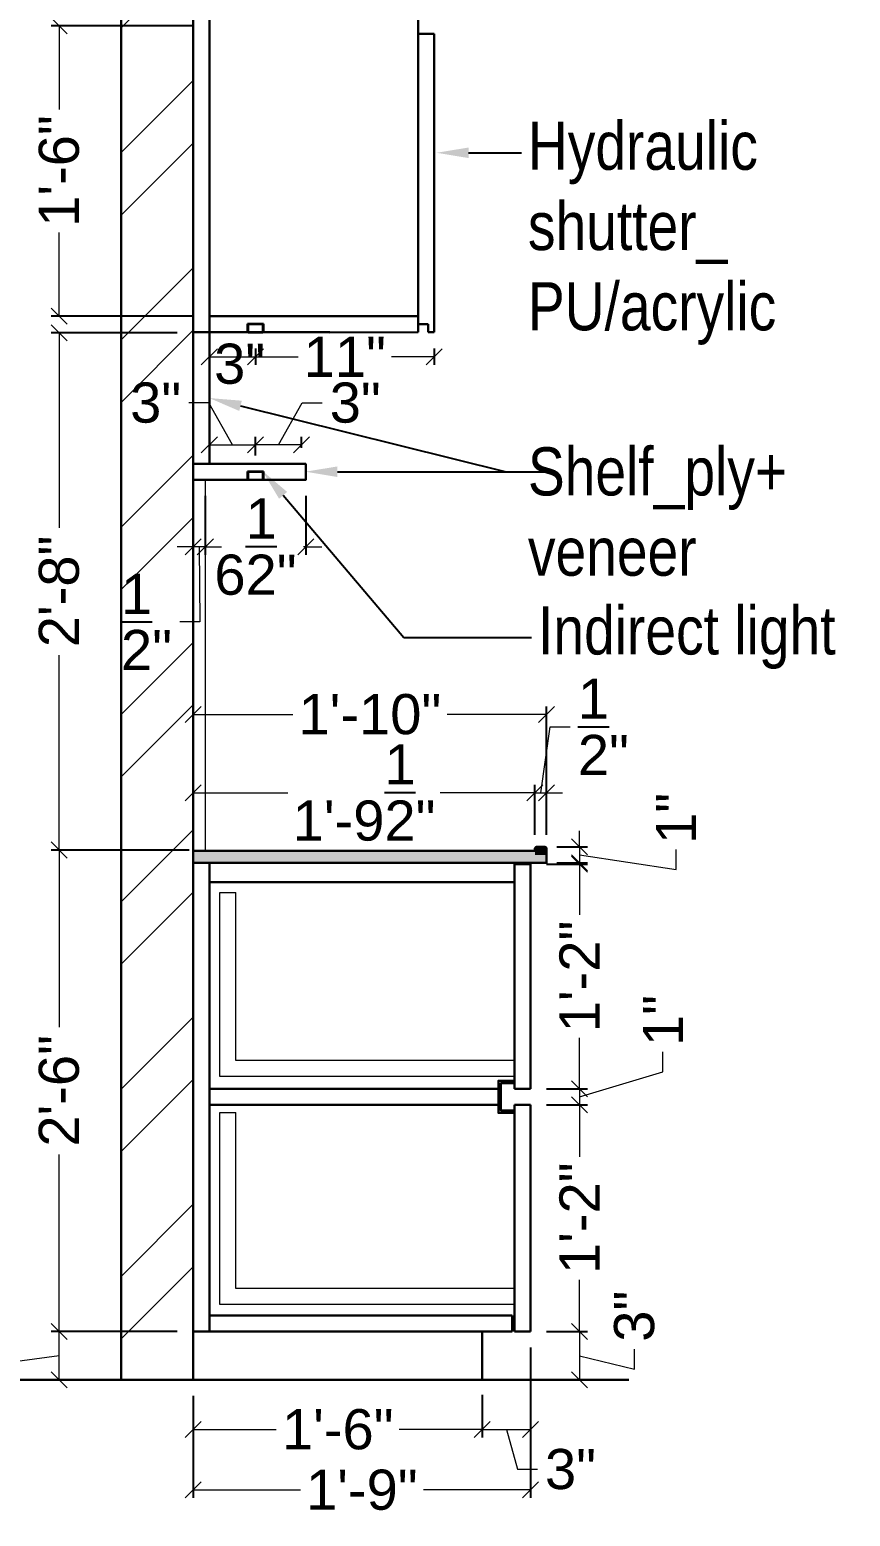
# Model space of a CAD drawing. Header units: millimetres. Extents: x 56222 to 3066687, y -650199 to -121287.
# Drawn here: x 133814.5 to 133865.6, y -184709.1 to -184616.5 of the extents above; entities that cross this region are included whole.
import ezdxf
from ezdxf import colors
from ezdxf.entities.mleader import LeaderData, LeaderLine
from ezdxf.math import Vec2, Vec3

# ---------------------------------------------------------------- set-up
doc = ezdxf.new("R2010")
doc.units = ezdxf.units.MM
doc.header["$MEASUREMENT"] = 0
doc.header["$PDMODE"] = 35
doc.linetypes.add('DASHED', pattern=[0.75, 0.5, -0.25])
doc.layers.get('Defpoints').update_dxf_attribs({"color": 220})
for name, color, linetype, lineweight in [('COLUMN', 1, 'Continuous', 30), ('dim05', 1, 'Continuous', 13), ('FURNITURE', 32, 'Continuous', 9), ('furniture dimensions', 1, 'DASHED', 0), ('hatch-wall', 8, 'Continuous', 9), ('Text', 7, 'Continuous', 15), ('wall', 7, 'Continuous', 30), ('XX~SLAB ( BEAM )~ ( DIM )', 7, 'Continuous', 9)]:
    doc.layers.add(name, color=color, linetype=linetype, lineweight=lineweight)
doc.styles.add('Arial', font='arial.ttf')
doc.styles.get("Standard").update_dxf_attribs({"font": 'arial.ttf', "height": 6})
doc.styles.add('style4', font='ARIALN.TTF')
doc.dimstyles.new('ISO-25', dxfattribs={"dimtxt": 2.5, "dimasz": 1, "dimexe": 0.5, "dimexo": 1, "dimtad": 0, "dimdec": 1, "dimlunit": 4, "dimtxsty": 'Standard', "dimblk": 'OBLIQUE', "dimcen": 2.5, "dimclrd": 1, "dimclre": 1, "dimclrt": 5, "dimadec": 0, "dimazin": 0, "dimtfac": 1, "dimtdec": 1, "dimtmove": 0, "dimatfit": 3, "dimfxl": 1, "dimlwd": -1, "dimarcsym": 0})

# ---------------------------------------------------------------- blocks, each defined once
blk = doc.blocks.new('_Oblique')
at = {"layer": 'wall', "color": 0, "lineweight": -2}
blk.add_line((-0.5, -0.5), (0.5, 0.5), dxfattribs=at)
blk = doc.blocks.new('*D308')
at = {"layer": 'Defpoints', "color": 0, "lineweight": 30, "transparency": 16777216}
for p in [(133816.337, -184697.567), (133824.694, -184697.567), (133824.694, -184700.567)]:
    blk.add_point(p, dxfattribs=at)
at = {"layer": 'dim05', "color": 1, "linetype": 'Continuous', "lineweight": -2, "transparency": 16777216}
for p, q in [((133823.694, -184697.567), (133815.837, -184697.567)), ((133823.694, -184700.567), (133815.837, -184700.567))]:
    blk.add_line(p, q, dxfattribs=at)
at = {"layer": 'dim05', "color": 1, "linetype": 'Continuous', "transparency": 16777216}
for p, q in [((133816.337, -184700.567), (133816.337, -184697.567)), ((133812.479, -184699.6), (133812.479, -184698.35)), ((133816.337, -184699.067), (133812.479, -184699.6))]:
    blk.add_line(p, q, dxfattribs=at)
at = {"layer": 'dim05', "color": 1, "transparency": 16777216}
for p, rotation in [((133816.337, -184697.567), 90), ((133816.337, -184700.567), 270)]:
    blk.add_blockref('_Oblique', p, dxfattribs=dict(at, rotation=rotation))
at = {"layer": 'dim05', "color": 5, "lineweight": 25, "transparency": 16777216, "insert": (133812.479, -184696.289), "char_height": 2.5, "attachment_point": 5, "rotation": 90, "style": 'Arial'}
blk.add_mtext('3"', dxfattribs=at)
blk = doc.blocks.new('*D309')
at = {"layer": 'Defpoints', "color": 0, "lineweight": 30, "transparency": 16777216}
for p in [(133816.337, -184667.568), (133824.694, -184667.568), (133824.694, -184697.567)]:
    blk.add_point(p, dxfattribs=at)
at = {"layer": 'dim05', "color": 1, "linetype": 'Continuous', "lineweight": -2, "transparency": 16777216}
for p, q in [((133823.694, -184667.568), (133815.837, -184667.568)), ((133823.694, -184697.567), (133815.837, -184697.567))]:
    blk.add_line(p, q, dxfattribs=at)
at = {"layer": 'dim05', "color": 1, "linetype": 'Continuous', "transparency": 16777216}
for p, q in [((133816.337, -184667.568), (133816.337, -184678.598)), ((133816.337, -184697.567), (133816.337, -184686.537))]:
    blk.add_line(p, q, dxfattribs=at)
at = {"layer": 'dim05', "color": 1, "transparency": 16777216}
for p, rotation in [((133816.337, -184667.568), 90), ((133816.337, -184697.567), 270)]:
    blk.add_blockref('_Oblique', p, dxfattribs=dict(at, rotation=rotation))
at = {"layer": 'dim05', "color": 5, "lineweight": 25, "transparency": 16777216, "insert": (133816.337, -184682.568), "char_height": 2.5, "attachment_point": 5, "rotation": 90, "style": 'Arial'}
blk.add_mtext('2\'-6"', dxfattribs=at)
blk = doc.blocks.new('*D310')
at = {"layer": 'Defpoints', "color": 0, "lineweight": 30, "transparency": 16777216}
for p in [(133816.337, -184635.349), (133824.694, -184635.349), (133825.444, -184667.568)]:
    blk.add_point(p, dxfattribs=at)
at = {"layer": 'dim05', "color": 1, "linetype": 'Continuous', "lineweight": -2, "transparency": 16777216}
for p, q in [((133823.694, -184635.349), (133815.837, -184635.349)), ((133824.444, -184667.568), (133815.837, -184667.568))]:
    blk.add_line(p, q, dxfattribs=at)
at = {"layer": 'dim05', "color": 1, "linetype": 'Continuous', "transparency": 16777216}
for p, q in [((133816.337, -184635.349), (133816.337, -184647.489)), ((133816.337, -184667.568), (133816.337, -184655.427))]:
    blk.add_line(p, q, dxfattribs=at)
at = {"layer": 'dim05', "color": 1, "transparency": 16777216}
for p, rotation in [((133816.337, -184635.349), 90), ((133816.337, -184667.568), 270)]:
    blk.add_blockref('_Oblique', p, dxfattribs=dict(at, rotation=rotation))
at = {"layer": 'dim05', "color": 5, "lineweight": 25, "transparency": 16777216, "insert": (133816.337, -184651.458), "char_height": 2.5, "attachment_point": 5, "rotation": 90, "style": 'Arial'}
blk.add_mtext('2\'-8"', dxfattribs=at)
blk = doc.blocks.new('*D311')
at = {"layer": 'Defpoints', "color": 0, "lineweight": 30, "transparency": 16777216}
for p in [(133816.337, -184616.22), (133825.694, -184616.22), (133825.694, -184634.318)]:
    blk.add_point(p, dxfattribs=at)
at = {"layer": 'dim05', "color": 1, "linetype": 'Continuous', "lineweight": -2, "transparency": 16777216}
for p, q in [((133824.694, -184616.22), (133815.837, -184616.22)), ((133824.694, -184634.318), (133815.837, -184634.318))]:
    blk.add_line(p, q, dxfattribs=at)
at = {"layer": 'dim05', "color": 1, "linetype": 'Continuous', "transparency": 16777216}
for p, q in [((133816.337, -184616.22), (133816.337, -184621.439)), ((133816.337, -184634.318), (133816.337, -184629.099))]:
    blk.add_line(p, q, dxfattribs=at)
at = {"layer": 'dim05', "color": 1, "transparency": 16777216}
for p, rotation in [((133816.337, -184616.22), 90), ((133816.337, -184634.318), 270)]:
    blk.add_blockref('_Oblique', p, dxfattribs=dict(at, rotation=rotation))
at = {"layer": 'dim05', "color": 5, "lineweight": 25, "transparency": 16777216, "insert": (133816.337, -184625.269), "char_height": 2.5, "attachment_point": 5, "rotation": 90, "style": 'Arial'}
blk.add_mtext('1\'-6"', dxfattribs=at)
blk = doc.blocks.new('*D314')
at = {"layer": 'Defpoints', "color": 0, "lineweight": 30, "transparency": 16777216}
for p in [(133824.694, -184700.567), (133842.694, -184700.514, -0.129), (133842.694, -184703.665)]:
    blk.add_point(p, dxfattribs=at)
at = {"layer": 'dim05', "color": 1, "linetype": 'Continuous', "lineweight": -2, "transparency": 16777216}
for p, q in [((133824.694, -184701.567), (133824.694, -184704.165)), ((133842.694, -184701.514), (133842.694, -184704.165))]:
    blk.add_line(p, q, dxfattribs=at)
at = {"layer": 'dim05', "color": 1, "linetype": 'Continuous', "transparency": 16777216}
for p, q in [((133824.694, -184703.665), (133829.864, -184703.665)), ((133842.694, -184703.665), (133837.525, -184703.665))]:
    blk.add_line(p, q, dxfattribs=at)
at = {"layer": 'dim05', "color": 1, "transparency": 16777216, "rotation": 180}
blk.add_blockref('_Oblique', (133824.694, -184703.665), dxfattribs=at)
at = {"layer": 'dim05', "color": 1, "transparency": 16777216}
blk.add_blockref('_Oblique', (133842.694, -184703.665), dxfattribs=at)
at = {"layer": 'dim05', "color": 5, "lineweight": 25, "transparency": 16777216, "insert": (133833.694, -184703.665), "char_height": 2.5, "attachment_point": 5, "style": 'Arial'}
blk.add_mtext('1\'-6"', dxfattribs=at)
blk = doc.blocks.new('*D315')
at = {"layer": 'Defpoints', "color": 0, "lineweight": 30, "transparency": 16777216}
for p in [(133845.694, -184697.567, -0.129), (133842.694, -184700.514, -0.129), (133845.694, -184703.665)]:
    blk.add_point(p, dxfattribs=at)
at = {"layer": 'dim05', "color": 1, "linetype": 'Continuous', "lineweight": -2, "transparency": 16777216}
for p, q in [((133845.694, -184698.567), (133845.694, -184704.165)), ((133842.694, -184701.514), (133842.694, -184704.165))]:
    blk.add_line(p, q, dxfattribs=at)
at = {"layer": 'dim05', "color": 1, "linetype": 'Continuous', "transparency": 16777216}
for p, q in [((133842.694, -184703.665), (133845.694, -184703.665)), ((133844.194, -184703.665), (133844.877, -184706.145)), ((133844.877, -184706.145), (133846.127, -184706.145))]:
    blk.add_line(p, q, dxfattribs=at)
at = {"layer": 'dim05', "color": 1, "transparency": 16777216, "rotation": 180}
blk.add_blockref('_Oblique', (133842.694, -184703.665), dxfattribs=at)
at = {"layer": 'dim05', "color": 1, "transparency": 16777216}
blk.add_blockref('_Oblique', (133845.694, -184703.665), dxfattribs=at)
at = {"layer": 'dim05', "color": 5, "lineweight": 25, "transparency": 16777216, "insert": (133848.188, -184706.145), "char_height": 2.5, "attachment_point": 5, "style": 'Arial'}
blk.add_mtext('3"', dxfattribs=at)
blk = doc.blocks.new('*D316')
at = {"layer": 'Defpoints', "color": 0, "lineweight": 30, "transparency": 16777216}
for p in [(133845.972, -184663.999), (133824.694, -184667.568), (133845.972, -184667.622, -0.129)]:
    blk.add_point(p, dxfattribs=at)
at = {"layer": 'dim05', "color": 1, "linetype": 'Continuous', "lineweight": -2, "transparency": 16777216}
for p, q in [((133824.694, -184666.568), (133824.694, -184663.499)), ((133845.972, -184666.622), (133845.972, -184663.499))]:
    blk.add_line(p, q, dxfattribs=at)
at = {"layer": 'dim05', "color": 1, "linetype": 'Continuous', "transparency": 16777216}
for p, q in [((133824.694, -184663.999), (133830.592, -184663.999)), ((133845.972, -184663.999), (133840.075, -184663.999))]:
    blk.add_line(p, q, dxfattribs=at)
at = {"layer": 'dim05', "color": 1, "transparency": 16777216, "rotation": 180}
blk.add_blockref('_Oblique', (133824.694, -184663.999), dxfattribs=at)
at = {"layer": 'dim05', "color": 1, "transparency": 16777216}
blk.add_blockref('_Oblique', (133845.972, -184663.999), dxfattribs=at)
at = {"layer": 'dim05', "color": 5, "lineweight": 25, "transparency": 16777216, "insert": (133835.333, -184663.999), "char_height": 2.5, "attachment_point": 5, "style": 'Arial'}
blk.add_mtext('1\'-9{\\H1x;\\S1/2;}"', dxfattribs=at)
blk = doc.blocks.new('*D317')
at = {"layer": 'Defpoints', "color": 0, "lineweight": 30, "transparency": 16777216}
for p in [(133846.694, -184663.999), (133845.972, -184667.622, -0.129), (133846.694, -184667.622, -0.129)]:
    blk.add_point(p, dxfattribs=at)
at = {"layer": 'dim05', "color": 1, "linetype": 'Continuous', "transparency": 16777216}
for p, q in [((133846.333, -184663.999), (133846.912, -184659.895)), ((133846.912, -184659.895), (133848.162, -184659.895)), ((133845.972, -184663.999), (133844.972, -184663.999)), ((133845.972, -184663.999), (133846.694, -184663.999)), ((133845.972, -184663.999), (133846.694, -184663.999)), ((133846.694, -184663.999), (133847.694, -184663.999))]:
    blk.add_line(p, q, dxfattribs=at)
at = {"layer": 'dim05', "color": 1, "linetype": 'Continuous', "lineweight": -2, "transparency": 16777216}
for p, q in [((133845.972, -184666.622), (133845.972, -184663.499)), ((133846.694, -184666.622), (133846.694, -184663.499))]:
    blk.add_line(p, q, dxfattribs=at)
at = {"layer": 'dim05', "color": 1, "transparency": 16777216}
blk.add_blockref('_Oblique', (133845.972, -184663.999), dxfattribs=at)
at = {"layer": 'dim05', "color": 1, "transparency": 16777216, "rotation": 180}
blk.add_blockref('_Oblique', (133846.694, -184663.999), dxfattribs=at)
at = {"layer": 'dim05', "color": 5, "lineweight": 25, "transparency": 16777216, "insert": (133850.237, -184659.895), "char_height": 2.5, "attachment_point": 5, "style": 'Arial'}
blk.add_mtext('{\\H1x;\\S1/2;}"', dxfattribs=at)
blk = doc.blocks.new('*D318')
at = {"layer": 'Defpoints', "color": 0, "lineweight": 30, "transparency": 16777216}
for p in [(133846.694, -184659.121), (133824.694, -184661.989), (133846.694, -184667.622, -0.129)]:
    blk.add_point(p, dxfattribs=at)
at = {"layer": 'dim05', "color": 1, "linetype": 'Continuous', "lineweight": -2, "transparency": 16777216}
for p, q in [((133824.694, -184660.989), (133824.694, -184658.621)), ((133846.694, -184666.622), (133846.694, -184658.621))]:
    blk.add_line(p, q, dxfattribs=at)
at = {"layer": 'dim05', "color": 1, "linetype": 'Continuous', "transparency": 16777216}
for p, q in [((133824.694, -184659.121), (133830.893, -184659.121)), ((133846.694, -184659.121), (133840.496, -184659.121))]:
    blk.add_line(p, q, dxfattribs=at)
at = {"layer": 'dim05', "color": 1, "transparency": 16777216, "rotation": 180}
blk.add_blockref('_Oblique', (133824.694, -184659.121), dxfattribs=at)
at = {"layer": 'dim05', "color": 1, "transparency": 16777216}
blk.add_blockref('_Oblique', (133846.694, -184659.121), dxfattribs=at)
at = {"layer": 'dim05', "color": 5, "lineweight": 25, "transparency": 16777216, "insert": (133835.694, -184659.121), "char_height": 2.5, "attachment_point": 5, "style": 'Arial'}
blk.add_mtext('1\'-10"', dxfattribs=at)
blk = doc.blocks.new('*D319')
at = {"layer": 'Defpoints', "color": 0, "lineweight": 30, "transparency": 16777216}
for p in [(133846.334, -184667.372, -0.129), (133846.334, -184668.372, -0.127), (133848.746, -184668.372)]:
    blk.add_point(p, dxfattribs=at)
at = {"layer": 'dim05', "color": 1, "linetype": 'Continuous', "transparency": 16777216}
for p, q in [((133848.746, -184667.372), (133848.746, -184666.372)), ((133848.746, -184667.372), (133848.746, -184668.372)), ((133848.746, -184667.372), (133848.746, -184668.372)), ((133848.746, -184667.872), (133854.763, -184668.791)), ((133854.763, -184668.791), (133854.763, -184667.541)), ((133848.746, -184668.372), (133848.746, -184669.372))]:
    blk.add_line(p, q, dxfattribs=at)
at = {"layer": 'dim05', "color": 1, "linetype": 'Continuous', "lineweight": -2, "transparency": 16777216}
for p, q in [((133847.334, -184667.372), (133849.246, -184667.372)), ((133847.334, -184668.372), (133849.246, -184668.372))]:
    blk.add_line(p, q, dxfattribs=at)
at = {"layer": 'dim05', "color": 1, "transparency": 16777216}
for p, rotation in [((133848.746, -184667.372), 270), ((133848.746, -184668.372), 90)]:
    blk.add_blockref('_Oblique', p, dxfattribs=dict(at, rotation=rotation))
at = {"layer": 'dim05', "color": 5, "lineweight": 25, "transparency": 16777216, "insert": (133854.763, -184665.597), "char_height": 2.5, "attachment_point": 5, "rotation": 90, "style": 'Arial'}
blk.add_mtext('1"', dxfattribs=at)
blk = doc.blocks.new('*D320')
at = {"layer": 'Defpoints', "color": 0, "lineweight": 30, "transparency": 16777216}
for p in [(133845.694, -184668.441, -0.129), (133845.694, -184682.443), (133848.746, -184682.443)]:
    blk.add_point(p, dxfattribs=at)
at = {"layer": 'dim05', "color": 1, "linetype": 'Continuous', "lineweight": -2, "transparency": 16777216}
for p, q in [((133846.694, -184668.441), (133849.246, -184668.441)), ((133846.694, -184682.443), (133849.246, -184682.443))]:
    blk.add_line(p, q, dxfattribs=at)
at = {"layer": 'dim05', "color": 1, "linetype": 'Continuous', "transparency": 16777216}
for p, q in [((133848.746, -184668.441), (133848.746, -184671.612)), ((133848.746, -184682.443), (133848.746, -184679.272))]:
    blk.add_line(p, q, dxfattribs=at)
at = {"layer": 'dim05', "color": 1, "transparency": 16777216}
for p, rotation in [((133848.746, -184668.441), 90), ((133848.746, -184682.443), 270)]:
    blk.add_blockref('_Oblique', p, dxfattribs=dict(at, rotation=rotation))
at = {"layer": 'dim05', "color": 5, "lineweight": 25, "transparency": 16777216, "insert": (133848.746, -184675.442), "char_height": 2.5, "attachment_point": 5, "rotation": 90, "style": 'Arial'}
blk.add_mtext('1\'-2"', dxfattribs=at)
blk = doc.blocks.new('*D321')
at = {"layer": 'Defpoints', "color": 0, "lineweight": 30, "transparency": 16777216}
for p in [(133845.694, -184682.443), (133845.694, -184683.443), (133848.746, -184683.443)]:
    blk.add_point(p, dxfattribs=at)
at = {"layer": 'dim05', "color": 1, "linetype": 'Continuous', "transparency": 16777216}
for p, q in [((133853.948, -184681.382), (133853.948, -184680.132)), ((133848.746, -184682.943), (133853.948, -184681.382)), ((133848.746, -184682.443), (133848.746, -184681.443)), ((133848.746, -184682.443), (133848.746, -184683.443)), ((133848.746, -184682.443), (133848.746, -184683.443)), ((133848.746, -184683.443), (133848.746, -184684.443))]:
    blk.add_line(p, q, dxfattribs=at)
at = {"layer": 'dim05', "color": 1, "linetype": 'Continuous', "lineweight": -2, "transparency": 16777216}
for p, q in [((133846.694, -184682.443), (133849.246, -184682.443)), ((133846.694, -184683.443), (133849.246, -184683.443))]:
    blk.add_line(p, q, dxfattribs=at)
at = {"layer": 'dim05', "color": 1, "transparency": 16777216}
for p, rotation in [((133848.746, -184682.443), 270), ((133848.746, -184683.443), 90)]:
    blk.add_blockref('_Oblique', p, dxfattribs=dict(at, rotation=rotation))
at = {"layer": 'dim05', "color": 5, "lineweight": 25, "transparency": 16777216, "insert": (133853.948, -184678.188), "char_height": 2.5, "attachment_point": 5, "rotation": 90, "style": 'Arial'}
blk.add_mtext('1"', dxfattribs=at)
blk = doc.blocks.new('*D322')
at = {"layer": 'Defpoints', "color": 0, "lineweight": 30, "transparency": 16777216}
for p in [(133845.694, -184683.443), (133845.694, -184697.567, -0.129), (133848.746, -184697.567)]:
    blk.add_point(p, dxfattribs=at)
at = {"layer": 'dim05', "color": 1, "linetype": 'Continuous', "lineweight": -2, "transparency": 16777216}
for p, q in [((133846.694, -184683.443), (133849.246, -184683.443)), ((133846.694, -184697.567), (133849.246, -184697.567))]:
    blk.add_line(p, q, dxfattribs=at)
at = {"layer": 'dim05', "color": 1, "linetype": 'Continuous', "transparency": 16777216}
for p, q in [((133848.746, -184683.443), (133848.746, -184686.675)), ((133848.746, -184697.567), (133848.746, -184694.335))]:
    blk.add_line(p, q, dxfattribs=at)
at = {"layer": 'dim05', "color": 1, "transparency": 16777216}
for p, rotation in [((133848.746, -184683.443), 90), ((133848.746, -184697.567), 270)]:
    blk.add_blockref('_Oblique', p, dxfattribs=dict(at, rotation=rotation))
at = {"layer": 'dim05', "color": 5, "lineweight": 25, "transparency": 16777216, "insert": (133848.746, -184690.505), "char_height": 2.5, "attachment_point": 5, "rotation": 90, "style": 'Arial'}
blk.add_mtext('1\'-2"', dxfattribs=at)
blk = doc.blocks.new('*D323')
at = {"layer": 'Defpoints', "color": 0, "lineweight": 30, "transparency": 16777216}
for p in [(133845.694, -184697.567, -0.129), (133845.694, -184700.567), (133848.746, -184700.567)]:
    blk.add_point(p, dxfattribs=at)
at = {"layer": 'dim05', "color": 1, "linetype": 'Continuous', "lineweight": -2, "transparency": 16777216}
for p, q in [((133846.694, -184697.567), (133849.246, -184697.567)), ((133846.694, -184700.567), (133849.246, -184700.567))]:
    blk.add_line(p, q, dxfattribs=at)
at = {"layer": 'dim05', "color": 1, "linetype": 'Continuous', "transparency": 16777216}
for p, q in [((133848.746, -184697.567), (133848.746, -184700.567)), ((133852.165, -184699.916), (133852.165, -184698.666)), ((133848.746, -184699.067), (133852.165, -184699.916))]:
    blk.add_line(p, q, dxfattribs=at)
at = {"layer": 'dim05', "color": 1, "transparency": 16777216}
for p, rotation in [((133848.746, -184697.567), 90), ((133848.746, -184700.567), 270)]:
    blk.add_blockref('_Oblique', p, dxfattribs=dict(at, rotation=rotation))
at = {"layer": 'dim05', "color": 5, "lineweight": 25, "transparency": 16777216, "insert": (133852.165, -184696.606), "char_height": 2.5, "attachment_point": 5, "rotation": 90, "style": 'Arial'}
blk.add_mtext('3"', dxfattribs=at)
blk = doc.blocks.new('*D331')
at = {"layer": 'Defpoints', "color": 0, "lineweight": 30, "transparency": 16777216}
for p in [(133825.444, -184644.513), (133831.696, -184644.513), (133831.696, -184648.684)]:
    blk.add_point(p, dxfattribs=at)
at = {"layer": 'dim05', "color": 1, "linetype": 'Continuous', "lineweight": -2, "transparency": 16777216}
for p, q in [((133825.444, -184645.513), (133825.444, -184649.184)), ((133831.696, -184645.513), (133831.696, -184649.184))]:
    blk.add_line(p, q, dxfattribs=at)
at = {"layer": 'dim05', "color": 1, "linetype": 'Continuous', "transparency": 16777216}
for p, q in [((133825.444, -184648.684), (133824.444, -184648.684)), ((133825.444, -184648.684), (133825.59, -184648.684)), ((133831.696, -184648.684), (133831.55, -184648.684)), ((133831.696, -184648.684), (133832.696, -184648.684))]:
    blk.add_line(p, q, dxfattribs=at)
at = {"layer": 'dim05', "color": 1, "transparency": 16777216}
blk.add_blockref('_Oblique', (133825.444, -184648.684), dxfattribs=at)
at = {"layer": 'dim05', "color": 1, "transparency": 16777216, "rotation": 180}
blk.add_blockref('_Oblique', (133831.696, -184648.684), dxfattribs=at)
at = {"layer": 'dim05', "color": 5, "lineweight": 25, "transparency": 16777216, "insert": (133828.57, -184648.684), "char_height": 2.5, "attachment_point": 5, "style": 'Arial'}
blk.add_mtext('6{\\H1x;\\S1/2;}"', dxfattribs=at)
blk = doc.blocks.new('*D332')
at = {"layer": 'Defpoints', "color": 0, "lineweight": 30, "transparency": 16777216}
for p in [(133824.694, -184644.513), (133825.444, -184644.513), (133824.694, -184648.684)]:
    blk.add_point(p, dxfattribs=at)
at = {"layer": 'dim05', "color": 1, "linetype": 'Continuous', "lineweight": -2, "transparency": 16777216}
for p, q in [((133824.694, -184645.513), (133824.694, -184649.184)), ((133825.444, -184645.513), (133825.444, -184649.184))]:
    blk.add_line(p, q, dxfattribs=at)
at = {"layer": 'dim05', "color": 1, "linetype": 'Continuous', "transparency": 16777216}
for p, q in [((133824.694, -184648.684), (133823.694, -184648.684)), ((133825.444, -184648.684), (133824.694, -184648.684)), ((133825.444, -184648.684), (133824.694, -184648.684)), ((133825.069, -184648.684), (133825.107, -184653.357)), ((133825.444, -184648.684), (133826.444, -184648.684)), ((133825.107, -184653.357), (133823.857, -184653.357))]:
    blk.add_line(p, q, dxfattribs=at)
at = {"layer": 'dim05', "color": 1, "transparency": 16777216}
blk.add_blockref('_Oblique', (133824.694, -184648.684), dxfattribs=at)
at = {"layer": 'dim05', "color": 1, "transparency": 16777216, "rotation": 180}
blk.add_blockref('_Oblique', (133825.444, -184648.684), dxfattribs=at)
at = {"layer": 'dim05', "color": 5, "lineweight": 25, "transparency": 16777216, "insert": (133821.782, -184653.357), "char_height": 2.5, "attachment_point": 5, "style": 'Arial'}
blk.add_mtext('{\\H1x;\\S1/2;}"', dxfattribs=at)
blk = doc.blocks.new('*D333')
at = {"layer": 'Defpoints', "color": 0, "lineweight": 30, "transparency": 16777216}
for p in [(133828.567, -184642.323), (133825.694, -184643.513), (133828.567, -184643.984)]:
    blk.add_point(p, dxfattribs=at)
at = {"layer": 'dim05', "color": 1, "linetype": 'Continuous', "transparency": 16777216}
for p, q in [((133825.664, -184639.713), (133824.414, -184639.713)), ((133827.131, -184642.323), (133825.664, -184639.713)), ((133825.694, -184642.323), (133828.567, -184642.323))]:
    blk.add_line(p, q, dxfattribs=at)
at = {"layer": 'dim05', "color": 1, "linetype": 'Continuous', "lineweight": -2, "transparency": 16777216}
for p, q in [((133825.694, -184642.513), (133825.694, -184641.823)), ((133828.567, -184642.984), (133828.567, -184641.823))]:
    blk.add_line(p, q, dxfattribs=at)
at = {"layer": 'dim05', "color": 1, "transparency": 16777216, "rotation": 180}
blk.add_blockref('_Oblique', (133825.694, -184642.323), dxfattribs=at)
at = {"layer": 'dim05', "color": 1, "transparency": 16777216}
blk.add_blockref('_Oblique', (133828.567, -184642.323), dxfattribs=at)
at = {"layer": 'dim05', "color": 5, "lineweight": 25, "transparency": 16777216, "insert": (133822.353, -184639.713), "char_height": 2.5, "attachment_point": 5, "style": 'Arial'}
blk.add_mtext('3"', dxfattribs=at)
blk = doc.blocks.new('*D334')
at = {"layer": 'Defpoints', "color": 0, "lineweight": 30, "transparency": 16777216}
for p in [(133828.567, -184642.323), (133828.567, -184643.984), (133831.44, -184643.513)]:
    blk.add_point(p, dxfattribs=at)
at = {"layer": 'dim05', "color": 1, "linetype": 'Continuous', "transparency": 16777216}
for p, q in [((133830.003, -184642.323), (133831.47, -184639.713)), ((133831.47, -184639.713), (133832.72, -184639.713)), ((133831.44, -184642.323), (133828.567, -184642.323))]:
    blk.add_line(p, q, dxfattribs=at)
at = {"layer": 'dim05', "color": 1, "linetype": 'Continuous', "lineweight": -2, "transparency": 16777216}
for p, q in [((133828.567, -184642.984), (133828.567, -184641.823)), ((133831.44, -184642.513), (133831.44, -184641.823))]:
    blk.add_line(p, q, dxfattribs=at)
at = {"layer": 'dim05', "color": 1, "transparency": 16777216, "rotation": 180}
blk.add_blockref('_Oblique', (133828.567, -184642.323), dxfattribs=at)
at = {"layer": 'dim05', "color": 1, "transparency": 16777216}
blk.add_blockref('_Oblique', (133831.44, -184642.323), dxfattribs=at)
at = {"layer": 'dim05', "color": 5, "lineweight": 25, "transparency": 16777216, "insert": (133834.781, -184639.713), "char_height": 2.5, "attachment_point": 5, "style": 'Arial'}
blk.add_mtext('3"', dxfattribs=at)
blk = doc.blocks.new('*D340')
at = {"layer": 'Defpoints', "color": 0, "lineweight": 30, "transparency": 16777216}
for p in [(133845.694, -184697.567, -0.129), (133824.694, -184700.567), (133845.694, -184707.43)]:
    blk.add_point(p, dxfattribs=at)
at = {"layer": 'dim05', "color": 1, "linetype": 'Continuous', "lineweight": -2, "transparency": 16777216}
for p, q in [((133845.694, -184698.567), (133845.694, -184707.93)), ((133824.694, -184701.567), (133824.694, -184707.93))]:
    blk.add_line(p, q, dxfattribs=at)
at = {"layer": 'dim05', "color": 1, "linetype": 'Continuous', "transparency": 16777216}
for p, q in [((133824.694, -184707.43), (133831.364, -184707.43)), ((133845.694, -184707.43), (133839.025, -184707.43))]:
    blk.add_line(p, q, dxfattribs=at)
at = {"layer": 'dim05', "color": 1, "transparency": 16777216, "rotation": 180}
blk.add_blockref('_Oblique', (133824.694, -184707.43), dxfattribs=at)
at = {"layer": 'dim05', "color": 1, "transparency": 16777216}
blk.add_blockref('_Oblique', (133845.694, -184707.43), dxfattribs=at)
at = {"layer": 'dim05', "color": 5, "lineweight": 25, "transparency": 16777216, "insert": (133835.194, -184707.43), "char_height": 2.5, "attachment_point": 5, "style": 'Arial'}
blk.add_mtext('1\'-9"', dxfattribs=at)
blk = doc.blocks.new('*D362')
at = {"layer": 'Defpoints', "color": 0, "lineweight": 30, "transparency": 16777216}
for p in [(133825.694, -184635.318), (133828.57, -184635.32), (133828.57, -184636.842)]:
    blk.add_point(p, dxfattribs=at)
at = {"layer": 'dim05', "color": 1, "linetype": 'Continuous', "lineweight": -2, "transparency": 16777216}
for p, q in [((133825.694, -184636.318), (133825.694, -184637.342)), ((133828.57, -184636.32), (133828.57, -184637.342))]:
    blk.add_line(p, q, dxfattribs=at)
at = {"layer": 'dim05', "color": 1, "linetype": 'Continuous', "transparency": 16777216}
blk.add_line((133825.694, -184636.842), (133828.57, -184636.842), dxfattribs=at)
at = {"layer": 'dim05', "color": 1, "transparency": 16777216, "rotation": 180}
blk.add_blockref('_Oblique', (133825.694, -184636.842), dxfattribs=at)
at = {"layer": 'dim05', "color": 1, "transparency": 16777216}
blk.add_blockref('_Oblique', (133828.57, -184636.842), dxfattribs=at)
at = {"layer": 'dim05', "color": 5, "lineweight": 25, "transparency": 16777216, "insert": (133827.583, -184637.291), "char_height": 2.5, "attachment_point": 5, "style": 'Arial'}
blk.add_mtext('3"', dxfattribs=at)
blk = doc.blocks.new('*D363')
at = {"layer": 'Defpoints', "color": 0, "lineweight": 30, "transparency": 16777216}
for p in [(133828.57, -184635.32), (133839.694, -184635.32), (133839.694, -184636.842)]:
    blk.add_point(p, dxfattribs=at)
at = {"layer": 'dim05', "color": 1, "linetype": 'Continuous', "lineweight": -2, "transparency": 16777216}
for p, q in [((133828.57, -184636.32), (133828.57, -184637.342)), ((133839.694, -184636.32), (133839.694, -184637.342))]:
    blk.add_line(p, q, dxfattribs=at)
at = {"layer": 'dim05', "color": 1, "linetype": 'Continuous', "transparency": 16777216}
for p, q in [((133828.57, -184636.842), (133831.217, -184636.842)), ((133839.694, -184636.842), (133837.047, -184636.842))]:
    blk.add_line(p, q, dxfattribs=at)
at = {"layer": 'dim05', "color": 1, "transparency": 16777216, "rotation": 180}
blk.add_blockref('_Oblique', (133828.57, -184636.842), dxfattribs=at)
at = {"layer": 'dim05', "color": 1, "transparency": 16777216}
blk.add_blockref('_Oblique', (133839.694, -184636.842), dxfattribs=at)
at = {"layer": 'dim05', "color": 5, "lineweight": 25, "transparency": 16777216, "insert": (133834.132, -184636.842), "char_height": 2.5, "attachment_point": 5, "style": 'Arial'}
blk.add_mtext('11"', dxfattribs=at)

msp = doc.modelspace()

# ---------------------------------------------------------------- hatches: boundary and pattern name
at = {"layer": 'furniture dimensions', "lineweight": 30, "true_color": 0x939598}
h = msp.add_hatch(color=252, dxfattribs=at)
h.dxf.hatch_style = 1
h.paths.add_polyline_path([(133846.694, -184667.472, 0.416383), (133846.594, -184667.372), (133846.072, -184667.372, 0.413345), (133845.972, -184667.472), (133845.972, -184667.873), (133846.694, -184667.873)])
at = {"layer": 'furniture dimensions', "true_color": 0x939598}
h = msp.add_hatch(color=252, dxfattribs=at)
h.dxf.hatch_style = 1
h.paths.add_polyline_path([(133824.694, -184668.372), (133824.694, -184667.622), (133846.694, -184667.622), (133846.694, -184668.372)])
at = {"layer": 'hatch-wall'}
h = msp.add_hatch(dxfattribs=at)
h.set_pattern_fill('ANSI32', color=256, scale=22)
h.set_pattern_definition([(45, (5585.9585, -201517.69), (-5.83363094, 5.83363094), []), (45, (5589.848, -201517.69), (-5.83363094, 5.83363094), [])])
h.paths.add_polyline_path([(133824.688, -184576.567), (133820.201, -184576.567), (133820.207, -184700.567), (133824.694, -184700.567)])

# ---------------------------------------------------------------- linework, layer by layer
at = {"layer": 'COLUMN'}
msp.add_line((133810.903, -184700.567), (133851.825, -184700.567), dxfattribs=at)
at = {"layer": 'FURNITURE', "lineweight": 30}
for p, q in [((133838.694, -184582.567), (133838.694, -184635.318)), ((133825.694, -184583.567), (133825.694, -184635.318)), ((133839.694, -184616.72), (133838.694, -184616.72)), ((133839.694, -184635.318), (133839.694, -184616.72)), ((133838.694, -184634.318), (133825.694, -184634.318)), ((133829.067, -184634.789), (133828.067, -184634.789)), ((133828.067, -184634.789), (133828.067, -184635.289)), ((133829.067, -184634.789), (133829.067, -184635.289)), ((133838.694, -184634.818), (133839.314, -184634.818)), ((133839.314, -184635.318), (133839.314, -184634.818)), ((133833.194, -184635.318), (133824.694, -184635.318)), ((133838.694, -184635.318), (133833.148, -184635.333)), ((133838.694, -184635.318), (133838.694, -184635.318)), ((133838.694, -184635.318), (133838.694, -184635.318)), ((133839.694, -184635.318), (133839.314, -184635.318)), ((133829.067, -184643.984), (133828.067, -184643.984)), ((133828.067, -184643.984), (133828.067, -184644.484)), ((133829.067, -184643.984), (133829.067, -184644.484)), ((133824.694, -184667.568), (133824.694, -184700.514)), ((133845.972, -184667.622, -0.129), (133824.694, -184667.622)), ((133846.694, -184667.622, -0.129), (133846.694, -184668.121, -0.129)), ((133846.694, -184668.372, -0.129), (133824.694, -184668.372)), ((133846.694, -184668.372, -0.129), (133824.694, -184668.372)), ((133825.694, -184697.567), (133825.694, -184668.372)), ((133844.694, -184668.441, -0.141), (133844.694, -184682.443)), ((133844.694, -184668.441, -0.129), (133845.694, -184668.441, -0.129)), ((133845.694, -184668.441, -0.141), (133845.694, -184682.443)), ((133825.694, -184669.567), (133844.694, -184669.567, -0.137)), ((133843.694, -184682.443), (133825.694, -184682.443, 0.129)), ((133845.694, -184682.443), (133844.694, -184682.443)), ((133843.694, -184683.443), (133825.694, -184683.443, 0.129)), ((133844.694, -184683.443), (133844.694, -184697.567, -0.129)), ((133844.694, -184684.573), (133844.694, -184683.443)), ((133845.694, -184683.443), (133844.694, -184683.443)), ((133845.694, -184683.443), (133845.694, -184697.567, -0.129)), ((133844.555, -184696.567, -0.129), (133825.694, -184696.567)), ((133844.555, -184696.567, -0.129), (133844.555, -184697.567, -0.129)), ((133824.694, -184697.567), (133844.555, -184697.567, -0.129)), ((133842.694, -184697.567, -0.129), (133842.694, -184700.567, -0.129)), ((133844.694, -184697.567, -0.129), (133845.694, -184697.567, -0.129)), ((133842.694, -184700.567, -0.129), (133824.694, -184700.567))]:
    msp.add_line(p, q, dxfattribs=at)
at = {"layer": 'FURNITURE', "lineweight": 30, "ltscale": 0.4}
msp.add_line((133846.072, -184667.372, -0.129), (133846.595, -184667.372, -0.129), dxfattribs=at)
at = {"layer": 'FURNITURE', "linetype": 'ByBlock', "lineweight": 30}
msp.add_line((133846.694, -184668.372, -0.129), (133846.694, -184667.621, -0.129), dxfattribs=at)
at = {"layer": 'FURNITURE'}
for p, q in [((133826.34, -184670.213), (133827.34, -184670.213)), ((133826.34, -184681.68, 0.129), (133826.34, -184670.213)), ((133827.34, -184680.68, 0.129), (133827.34, -184670.213)), ((133844.694, -184680.68), (133827.34, -184680.68, 0.129)), ((133844.694, -184681.68), (133826.34, -184681.68, 0.129)), ((133826.34, -184683.914, 0.129), (133827.34, -184683.914, 0.129)), ((133826.34, -184695.872), (133826.34, -184683.914, 0.129)), ((133827.34, -184694.872), (133827.34, -184683.914, 0.129)), ((133844.694, -184694.872, -0.129), (133827.34, -184694.872)), ((133844.694, -184695.872, -0.129), (133826.34, -184695.872))]:
    msp.add_line(p, q, dxfattribs=at)
at = {"layer": 'FURNITURE', "lineweight": 30}
for points in [[(133824.694, -184582.567), (133824.694, -184635.318)], [(133844.694, -184683.793), (133844.694, -184683.943), (133843.694, -184683.943), (133843.694, -184681.943), (133844.694, -184681.943), (133844.694, -184682.093)], [(133844.694, -184683.793), (133843.844, -184683.793), (133843.844, -184682.093), (133844.694, -184682.093)]]:
    msp.add_lwpolyline(points, dxfattribs=at)
at = {"layer": 'FURNITURE', "color": 3, "lineweight": 30}
for points in [[(133829.023, -184634.819), (133828.117, -184634.819), (133828.117, -184635.32), (133829.023, -184635.32)], [(133829.023, -184644.014), (133828.117, -184644.014), (133828.117, -184644.515), (133829.023, -184644.515)]]:
    msp.add_lwpolyline(points, close=True, dxfattribs=at)
at = {"layer": 'FURNITURE', "lineweight": 30}
for points in [[(133824.694, -184635.318), (133824.694, -184643.513), (133825.694, -184643.513), (133825.694, -184635.318)], [(133824.694, -184644.513), (133831.696, -184644.517), (133831.696, -184643.517), (133824.694, -184643.513)]]:
    msp.add_lwpolyline(points, close=True, dxfattribs=at)
at = {"layer": 'FURNITURE', "lineweight": 30, "ltscale": 0.4, "elevation": -0.129}
msp.add_lwpolyline([(133845.972, -184667.622), (133845.972, -184667.472, -0.414214), (133846.072, -184667.372), (133846.594, -184667.372, -0.414214), (133846.694, -184667.472), (133846.694, -184668.372), (133844.745, -184668.372)], format="xyb", dxfattribs=at)
at = {"layer": 'XX~SLAB ( BEAM )~ ( DIM )', "color": 242, "lineweight": 15, "true_color": 0xcd2027}
msp.add_line((133825.444, -184644.513), (133825.444, -184667.568), dxfattribs=at)
at = {"layer": 'XX~SLAB ( BEAM )~ ( DIM )', "lineweight": 30}
msp.add_lwpolyline([(133824.694, -184700.567), (133820.194, -184700.567), (133820.194, -184576.567), (133824.694, -184576.567)], close=True, dxfattribs=at)

# ---------------------------------------------------------------- dimensions: what is measured, and where the dimension line sits
at = {"layer": 'dim05', "color": 27, "lineweight": 25, "true_color": 0x7d5120}
for base, p1, p2, override, picture, middle in [((133816.337, -184616.22), (133825.694, -184634.318), (133825.694, -184616.22), {"dimtxsty": 'Arial'}, '*D311', (133816.337, -184625.269)), ((133816.337, -184635.349), (133825.444, -184667.568), (133824.694, -184635.349), {"dimtxsty": 'Arial'}, '*D310', (133816.337, -184651.458)), ((133816.337, -184667.568), (133824.694, -184697.567), (133824.694, -184667.568), {"dimtxsty": 'Arial'}, '*D309', (133816.337, -184682.568)), ((133848.746, -184682.443), (133845.694, -184668.441, -0.129), (133845.694, -184682.443), {"dimtxsty": 'Arial', "dimtmove": 1}, '*D320', (133848.746, -184675.442)), ((133848.746, -184683.443), (133845.694, -184682.443), (133845.694, -184683.443), {"dimtxsty": 'Arial', "dimtmove": 1}, '*D321', (133853.948, -184679.507)), ((133848.746, -184697.567), (133845.694, -184683.443), (133845.694, -184697.567, -0.129), {"dimtxsty": 'Arial', "dimtmove": 1}, '*D322', (133848.746, -184690.505))]:
    dim = msp.add_linear_dim(base=base, p1=p1, p2=p2, angle=90, dimstyle='ISO-25', override=override, dxfattribs=at)
    dim.commit()
    dim.dimension.update_dxf_attribs({"geometry": picture, "text_midpoint": middle})
for base, p1, p2, picture, middle in [((133828.57, -184636.842), (133825.694, -184635.318), (133828.57, -184635.32), '*D362', (133827.583, -184637.291)), ((133828.567, -184642.323), (133825.694, -184643.513), (133828.567, -184643.984), '*D333', (133823.789, -184639.713)), ((133824.694411026, -184648.68385581), (133825.444411025, -184644.513232894), (133824.694411026, -184644.513232894), '*D332', (133823.231635893, -184653.357126593)), ((133846.694, -184663.999), (133845.972, -184667.622, -0.129), (133846.694, -184667.622, -0.129), '*D317', (133848.787, -184659.895)), ((133845.694, -184703.665), (133842.694, -184700.514, -0.129), (133845.694, -184697.567, -0.129), '*D315', (133846.752, -184706.145))]:
    dim = msp.add_linear_dim(base=base, p1=p1, p2=p2, dimstyle='ISO-25', override={"dimtxsty": 'Arial', "dimtmove": 1}, dxfattribs=at)
    dim.commit()
    dim.dimension.update_dxf_attribs({"geometry": picture, "text_midpoint": middle, "dimtype": 160})
for base, p1, p2, override, picture, middle in [((133839.694, -184636.842), (133828.57, -184635.32), (133839.694, -184635.32), {"dimtxsty": 'Arial', "dimtmove": 1}, '*D363', (133834.132, -184636.842)), ((133831.696, -184648.684), (133825.444, -184644.513), (133831.696, -184644.513), {"dimtxsty": 'Arial'}, '*D331', (133828.57, -184648.684)), ((133846.694, -184659.121), (133824.694, -184661.989), (133846.694, -184667.622, -0.129), {"dimtxsty": 'Arial'}, '*D318', (133835.694, -184659.121)), ((133845.972, -184663.999), (133824.694, -184667.568), (133845.972, -184667.622, -0.129), {"dimtxsty": 'Arial'}, '*D316', (133835.333, -184663.999)), ((133845.694, -184707.43), (133824.694, -184700.567), (133845.694, -184697.567, -0.129), {"dimtxsty": 'Arial'}, '*D340', (133835.194, -184707.43)), ((133842.694, -184703.665), (133824.694, -184700.567), (133842.694, -184700.514, -0.129), {"dimtxsty": 'Arial'}, '*D314', (133833.694, -184703.665))]:
    dim = msp.add_linear_dim(base=base, p1=p1, p2=p2, dimstyle='ISO-25', override=override, dxfattribs=at)
    dim.commit()
    dim.dimension.update_dxf_attribs({"geometry": picture, "text_midpoint": middle})
for base, p1, p2, angle, picture, middle in [((133828.567, -184642.323), (133831.44, -184643.513), (133828.567, -184643.984), 180, '*D334', (133833.345, -184639.713)), ((133848.746, -184668.372), (133846.334, -184667.372, -0.129), (133846.334, -184668.372, -0.127), 90, '*D319', (133854.763, -184666.916)), ((133816.337, -184697.567), (133824.694, -184700.567), (133824.694, -184697.567), 90, '*D308', (133812.479, -184697.725)), ((133848.746, -184700.567), (133845.694, -184697.567, -0.129), (133845.694, -184700.567), 90, '*D323', (133852.165, -184698.041))]:
    dim = msp.add_linear_dim(base=base, p1=p1, p2=p2, angle=angle, dimstyle='ISO-25', override={"dimtxsty": 'Arial', "dimtmove": 1}, dxfattribs=at)
    dim.commit()
    dim.dimension.update_dxf_attribs({"geometry": picture, "text_midpoint": middle, "dimtype": 160})

# ---------------------------------------------------------------- leaders
at = {"layer": 'Text', "color": 1, "lineweight": 0, "ltscale": 20}
ml = msp.add_multileader_mtext('Standard', dxfattribs=at)
ml.set_content('Hydraulic \\Pshutter_\\PPU/acrylic', color=1, style='style4')
ml.set_leader_properties()
ml.build(insert=Vec2(0, 0))
ml.multileader.update_dxf_attribs({"dogleg_length": 2.025, "arrow_head_size": 2})
ctx = ml.context
ctx.base_point, ctx.char_height, ctx.arrow_head_size, ctx.landing_gap_size, ctx.plane_origin = Vec3(133845.136, -184624.135), 3, 2, 0.4, Vec3(133776.509, -184624.135)
notes = []
notes.append((ctx, [(0, (1, 1, 0), (133844.174, -184624.135), (1, 0), 0.962, [(0, [(133839.841, -184624.135)], 0, [])])]))
ctx.mtext.insert = Vec3(133845.536, -184622.194)
ml = msp.add_multileader_mtext('Standard', dxfattribs=at)
ml.set_content('', color=1, style='style4')
ml.set_leader_properties()
ml.build(insert=Vec2(0, 0))
ml.multileader.update_dxf_attribs({"dogleg_length": 0.962, "arrow_head_size": 2})
ctx = ml.context
ctx.base_point, ctx.char_height, ctx.arrow_head_size, ctx.landing_gap_size, ctx.plane_origin = Vec3(133846.831, -184644.006), 3, 2, 0.4, Vec3(133825.623, -184636.481)
notes.append((ctx, [(0, (1, 1, 0), (133844.174, -184644.006), (1, 0), 2.657, [(0, [(133825.694, -184639.415)], 0, [])])]))
ctx.mtext.insert = Vec3(133847.231, -184642.506)
ml = msp.add_multileader_mtext('Standard', dxfattribs=at)
ml.set_content('Shelf_ply+\\Pveneer', color=1, style='style4')
ml.set_leader_properties()
ml.build(insert=Vec2(0, 0))
ml.multileader.update_dxf_attribs({"dogleg_length": 2.025, "arrow_head_size": 2})
ctx = ml.context
ctx.base_point, ctx.char_height, ctx.arrow_head_size, ctx.landing_gap_size, ctx.plane_origin = Vec3(133845.136, -184644.006), 3, 2, 0.4, Vec3(133776.509, -184644.006)
notes.append((ctx, [(0, (1, 1, 0), (133844.174, -184644.006), (1, 0), 0.962, [(0, [(133831.672, -184644.001)], 0, [])])]))
ctx.mtext.insert = Vec3(133845.536, -184642.481)
ml = msp.add_multileader_mtext('Standard', dxfattribs=at)
ml.set_content('Indirect light', color=1, style='style4')
ml.set_leader_properties()
ml.build(insert=Vec2(0, 0))
ml.multileader.update_dxf_attribs({"dogleg_length": 2.025, "arrow_head_size": 2})
ctx = ml.context
ctx.base_point, ctx.char_height, ctx.arrow_head_size, ctx.landing_gap_size, ctx.plane_origin = Vec3(133845.766, -184654.329), 3, 2, 0.4, Vec3(133793.841, -184644.737)
notes.append((ctx, [(0, (1, 1, 0), (133837.801, -184654.329), (1, 0), 7.965, [(0, [(133828.995, -184643.948)], 0, [])])]))
ctx.mtext.insert = Vec3(133846.166, -184652.388)
for ctx, leaders in notes:
    for number, flags, end, landing, length, lines in leaders:
        leader = LeaderData()
        leader.index, (leader.has_last_leader_line, leader.has_dogleg_vector, leader.attachment_direction) = number, flags
        leader.last_leader_point, leader.dogleg_vector, leader.dogleg_length = Vec3(end), Vec3(landing), length
        for number, points, colour, breaks in lines:
            line = LeaderLine()
            line.index, line.vertices, line.color, line.breaks = number, Vec3.list(points), colors.encode_raw_color(colour), breaks
            leader.lines.append(line)
        ctx.leaders.append(leader)

doc.saveas('drawing.dxf')
